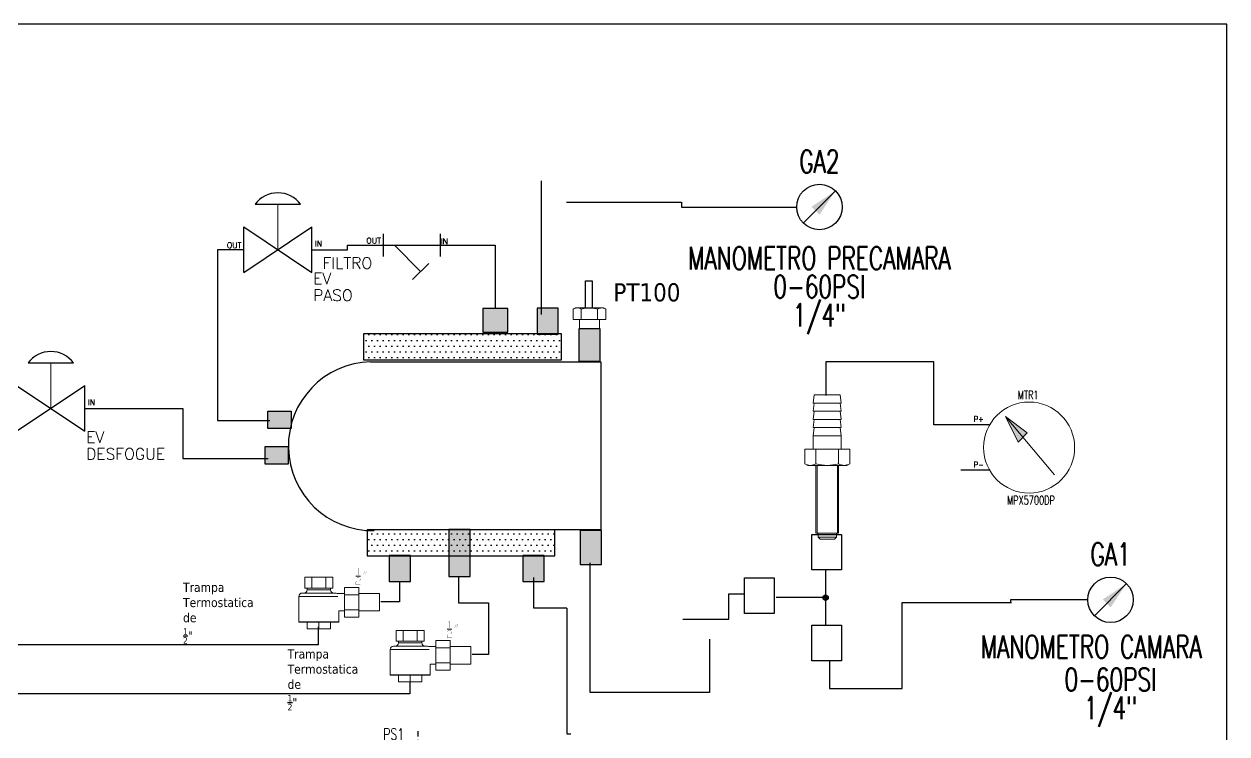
# Model space of a CAD drawing. Header units: millimetres. Extents: x 15 to 265, y 10 to 205.
# Drawn here: x 106.4 to 265, y 111.5 to 205 of the extents above; entities that cross this region are included whole.
import ezdxf
from ezdxf.enums import TextEntityAlignment as Align

# ---------------------------------------------------------------- set-up
doc = ezdxf.new("R2010")
doc.units = ezdxf.units.MM
for name, color, linetype in [('DESC', 250, 'Continuous'), ('SYMS', 7, 'Continuous'), ('TAGS', 250, 'Continuous'), ('TERMS', 123, 'Continuous'), ('WIRES', 7, 'Continuous')]:
    doc.layers.add(name, color=color, linetype=linetype)
doc.styles.get("Standard").update_dxf_attribs({"font": 'tahoma.ttf'})
doc.styles.add('WD', font='romans.shx')
pattern_1 = [(0, (56.22934, 28.32086), (0.375, 0.75), [0, -0.75])]

# ---------------------------------------------------------------- blocks, each defined once
blk = doc.blocks.new('HGVA1_DIAPHRAGM_VALVE2')
at = {"color": 7, "linetype": 'Continuous', "lineweight": 0, "ltscale": 3.2258}
for p, q in [((-0.25, 0.5), (0.25, 0.5)), ((0, 0), (0, 0.5))]:
    blk.add_line(p, q, dxfattribs=at)
for p, q in [((-0.375, -0.25), (-0.375, 0.25)), ((-0.375, -0.25), (0.375, 0.25)), ((-0.375, 0.25), (0.375, -0.25)), ((0.375, -0.25), (0.375, 0.25))]:
    blk.add_line(p, q)
at = {"ltscale": 25.4, "flags": 128}
blk.add_lwpolyline([(0.25, 0.5, 0.5), (-0.25, 0.5)], format="xyb", close=True, dxfattribs=at)
at = {"style": 'WD', "flags": 1}
for tag, p in [('INST', (-0.469, 0.748)), ('LOC', (-0.469, 0.587)), ('TAG1', (-0.469, 0.378))]:
    blk.add_attdef(tag, text='', height=0.125, dxfattribs=at).set_placement(p, align=Align.RIGHT)
at = {"style": 'WD'}
blk.add_attdef('XREF', text='', height=0.0625, rotation=0.0625, dxfattribs=at).set_placement((0.518, 0.271), align=Align.TOP_CENTER)
blk.add_attdef('TERM01', text='', height=0.0625, dxfattribs=at).set_placement((-0.399, 0.018), align=Align.RIGHT)
for tag, p, height in [('X4TERM01', (-0.375, 0), 0.005), ('X1TERM02', (0.375, 0), 0.005), ('TERM02', (0.406, 0.036), 0.0625), ('RATING1', (0.388, -0.162), 0.125), ('DESC1', (0.388, -0.378), 0.125), ('DESC2', (0.388, -0.562), 0.125), ('DESC3', (0.388, -0.752), 0.125), ('WDTAGALT', (0.388, -0.907), 0.125)]:
    blk.add_attdef(tag, p, '', height=height, dxfattribs=at)
at = {"style": 'WD', "flags": 1}
for tag, p in [('WDTYPE', (-0.154, -0.127)), ('FAMILY', (-0.143, -0.17)), ('CAT', (-0.143, -0.215)), ('MFG', (-0.141, -0.246)), ('ASSYCODE', (-0.113, -0.275))]:
    blk.add_attdef(tag, text='', height=0.01, dxfattribs=at).set_placement(p, align=Align.CENTER)
blk = doc.blocks.new('HVL1_PRESS_SW')
for p, q in [((0.094, 0.222), (0.094, 0.282)), ((0.094, 0.125), (0.094, 0.188)), ((-0.031, -0.126), (-0.031, 0.125)), ((-0.031, 0.125), (0.219, 0.125)), ((0.061, 0.005), (0.198, 0.04)), ((0.219, 0.125), (0.219, -0.126)), ((0.219, -0.126), (-0.031, -0.126)), ((0.135, -0.126), (0.052, -0.167)), ((0.052, -0.167), (0.135, -0.209)), ((0.135, -0.209), (0.052, -0.251)), ((0.052, -0.251), (0.135, -0.293))]:
    blk.add_line(p, q)
for centre in [(0.032, 0), (0.156, 0.063), (0.156, -0.063)]:
    blk.add_circle(centre, 0.0314)
at = {"style": 'WD', "width": 0.7}
for tag, height, p in [('INST', 0.125, (-0.062, 0.5)), ('LOC', 0.125, (-0.062, 0.344)), ('TAG1', 0.125, (-0.062, 0.188)), ('TERM01', 0.0625, (-0.062, 0.031)), ('DESC1', 0.125, (-0.062, -0.281)), ('RATING1', 0.125, (0.775, -0.281)), ('DESC2', 0.125, (-0.062, -0.438)), ('DESC3', 0.125, (-0.062, -0.594)), ('WDTAGALT', 0.125, (-0.062, -0.75))]:
    blk.add_attdef(tag, text='', height=height, dxfattribs=at).set_placement(p, align=Align.RIGHT)
at = {"style": 'WD'}
for tag, p, height, flags in [('X2TERM04', (0.094, 0.281), 0.005, 1), ('WDBLKNAM', (0.405, 0.344), 0.01, 9), ('FAMILY', (0.406, 0.312), 0.01, 9), ('X4TERM01', (0, 0), 0.005, 1), ('WDTYPE', (0.062, 0.062), 0.01, 1), ('X1TERM02', (0.187, 0.063), 0.005, 1), ('X1TERM03', (0.187, -0.063), 0.005, 1)]:
    blk.add_attdef(tag, p, '', height=height, dxfattribs=dict(at, flags=flags))
at = {"style": 'WD', "width": 0.7}
for tag, p in [('TERM04', (0.125, 0.25)), ('TERM02', (0.25, 0.094)), ('TERM03', (0.25, -0.031))]:
    blk.add_attdef(tag, p, '', height=0.0625, dxfattribs=at)
at = {"linetype": 'Continuous', "style": 'WD', "flags": 9}
for tag, p in [('CAT', (0.406, 0.281)), ('ASSYCODE', (0.406, 0.219)), ('MFG', (0.406, 0.25))]:
    blk.add_attdef(tag, p, '', height=0.01, dxfattribs=at)
at = {"style": 'WD', "width": 0.7}
blk.add_attdef('TERM05', text='', height=0.0625, dxfattribs=at).set_placement((0.125, -0.406), align=Align.CENTER)
at = {"style": 'WD'}
blk.add_attdef('XREF', (0.281, -0.375), '', height=0.0625, dxfattribs=at)
blk = doc.blocks.new('HST1_STRAINER_Y_TYPE')
at = {"ltscale": 3.2258}
for p, q in [((0, 0.125), (0, -0.125)), ((0.625, 0.125), (0.625, -0.125)), ((0, 0), (0.625, 0)), ((0.125, 0), (0.412, -0.287)), ((0.324, -0.376), (0.501, -0.199))]:
    blk.add_line(p, q, dxfattribs=at)
at = {"style": 'WD', "flags": 1}
for tag, height, p in [('INST', 0.125, (0.33, 0.71)), ('LOC', 0.125, (0.306, 0.549)), ('TAG1', 0.125, (0.324, 0.34)), ('FAMILY', 0.01, (1.09, 0.044)), ('CAT', 0.01, (1.09, -0.001)), ('WDTYPE', 0.01, (1.102, -0.093)), ('MFG', 0.01, (1.092, -0.032)), ('ASSYCODE', 0.01, (1.12, -0.061))]:
    blk.add_attdef(tag, text='', height=height, dxfattribs=at).set_placement(p, align=Align.CENTER)
at = {"style": 'WD'}
for tag, height, p in [('WDTAGALT', 0.125, (0.035, 0.2)), ('TERM01', 0.0625, (-0.024, 0.018))]:
    blk.add_attdef(tag, text='', height=height, dxfattribs=at).set_placement(p, align=Align.RIGHT)
for tag, p, height in [('RATING1', (0.6, 0.18), 0.125), ('X4TERM01', (0, 0), 0.005), ('X1TERM03', (0.625, 0), 0.005), ('TERM03', (0.632, 0.013), 0.0625), ('DESC1', (-0.666, -0.258), 0.125), ('DESC2', (-0.666, -0.442), 0.125), ('X8TERM02', (0.412, -0.287), 0.005), ('TERM02', (0.447, -0.365), 0.0625), ('DESC3', (-0.666, -0.632), 0.125)]:
    blk.add_attdef(tag, p, '', height=height, dxfattribs=at)
blk.add_attdef('XREF', text='', height=0.0625, rotation=0.0625, dxfattribs=at).set_placement((0.649, -0.434), align=Align.TOP_CENTER)
blk = doc.blocks.new('HME1_PRESS_M')
blk.add_line((0.0361, -0.0879), (0.2129, 0.0889))
blk.add_circle((0.125, 0), 0.125)
blk.add_solid([(0.0821, 0.0015), (0.1255, -0.0419), (0.2129, 0.0889)])
at = {"style": 'WD', "width": 0.7}
for tag, p in [('INST', (0.125, 0.5)), ('LOC', (0.125, 0.3438)), ('TAG1', (0.125, 0.1875)), ('DESC1', (0.125, -0.3438)), ('DESC2', (0.125, -0.5)), ('DESC3', (0.125, -0.6562)), ('WDTAGALT', (0.125, -0.8125))]:
    blk.add_attdef(tag, text='', height=0.125, dxfattribs=at).set_placement(p, align=Align.CENTER)
blk.add_attdef('TERM01', text='', height=0.0625, dxfattribs=at).set_placement((-0.0322, 0.0313), align=Align.RIGHT)
at = {"style": 'WD'}
for tag, p, height, flags in [('WDTYPE', (0.0625, 0.0625), 0.01, 1), ('X4TERM01', (0, 0), 0.005, 1), ('WDBLKNAM', (0.1342, 0.0008), 0.01, 9), ('X1TERM02', (0.248, 0), 0.005, 1), ('FAMILY', (0.1303, -0.0348), 0.01, 9)]:
    blk.add_attdef(tag, p, '', height=height, dxfattribs=dict(at, flags=flags))
at = {"style": 'WD', "width": 0.7}
for tag, p, height in [('TERM02', (0.2803, 0.0313), 0.0625), ('RATING1', (0.2812, -0.1875), 0.125)]:
    blk.add_attdef(tag, p, '', height=height, dxfattribs=at)
at = {"style": 'WD'}
blk.add_attdef('XREF', text='', height=0.0625, dxfattribs=at).set_placement((-0.0312, -0.125), align=Align.RIGHT)
at = {"linetype": 'Continuous', "style": 'WD', "flags": 9}
for tag, p in [('CAT', (0.1303, -0.066)), ('MFG', (0.1283, -0.0855)), ('ASSYCODE', (0.1305, -0.1028))]:
    blk.add_attdef(tag, p, '', height=0.01, dxfattribs=at)
blk = doc.blocks.new('WDDOT')
for radius in [0.03, 0.0187, 0.00929]:
    blk.add_circle((0, 0), radius)
blk = doc.blocks.new('T')
for points in [[(12.444, 6.429), (12.77, 6.429), (12.77, 6.038), (12.444, 6.038)], [(13.182, 5.908), (13.508, 5.908), (13.508, 5.518), (13.182, 5.518)], [(12.444, 5.431), (12.77, 5.431), (12.77, 5.041), (12.444, 5.041)]]:
    blk.add_lwpolyline(points, close=True)
at = {"layer": 'WIRES'}
for p, q in [((12.618, 5.431), (12.618, 6.038)), ((12.618, 5.735), (13.161, 5.735))]:
    blk.add_line(p, q, dxfattribs=at)
at = {"layer": 'SYMS'}
blk.add_blockref('WDDOT', (12.618, 5.735), dxfattribs=at)
blk = doc.blocks.new('HMT1_DIFFERENTIAL_PRESSURE_GAUGE')
blk.add_hatch(color=7).paths.add_polyline_path([(-0.26, 0.34), (-0.12, 0.06), (-0.02, 0.16)])
at = {"color": 7, "linetype": 'Continuous', "lineweight": 0, "ltscale": 645.15999}
for p, q in [((-0.26, 0.34), (0.28, -0.3)), ((-0.26, 0.34), (-0.12, 0.06)), ((-0.26, 0.34), (-0.02, 0.16)), ((-0.12, 0.06), (-0.02, 0.16))]:
    blk.add_line(p, q, dxfattribs=at)
for p, q in [((-0.437, 0.25), (-0.75, 0.25)), ((-0.437, -0.25), (-0.75, -0.25))]:
    blk.add_line(p, q)
at = {"color": 255, "linetype": 'Continuous', "lineweight": 0, "ltscale": 25.4, "flags": 128}
blk.add_lwpolyline([(-0.26, 0.34), (-0.12, 0.06), (-0.02, 0.16)], close=True, dxfattribs=at)
at = {"color": 7, "linetype": 'Continuous', "lineweight": 0, "ltscale": 645.15999}
blk.add_circle((0, 0), 0.5, dxfattribs=at)
at = {"style": 'WD', "width": 0.7}
for tag, p in [('INST', (-0.01, 0.781)), ('LOC', (-0.01, 0.656)), ('TAG1', (-0.01, 0.531)), ('DESC1', (0.021, -0.625)), ('DESC2', (0.021, -0.75)), ('DESC3', (0.021, -0.875)), ('WDTAGALT', (0.021, -1))]:
    blk.add_attdef(tag, text='', height=0.0938, dxfattribs=at).set_placement(p, align=Align.CENTER)
for tag, p in [('TERM01', (-0.5, 0.281)), ('TERM02', (-0.5, -0.219))]:
    blk.add_attdef(tag, text='', height=0.0625, dxfattribs=at).set_placement(p, align=Align.RIGHT)
at = {"style": 'WD'}
for tag, p, height, flags in [('X4TERM01', (-0.75, 0.25), 0.005, 1), ('X1TERM03', (0.5, 0), 0.005, 1), ('FAMILY', (-0.208, -0.062), 0.01, 9), ('X4TERM02', (-0.75, -0.25), 0.005, 1), ('WDBLKNAM', (-0.209, -0.188), 0.01, 9)]:
    blk.add_attdef(tag, p, '', height=height, dxfattribs=dict(at, flags=flags))
at = {"style": 'WD', "width": 0.7}
for tag, p, height in [('TERM03', (0.531, 0.031), 0.0625), ('RATING1', (0.469, -0.375), 0.0938)]:
    blk.add_attdef(tag, p, '', height=height, dxfattribs=at)
at = {"linetype": 'Continuous', "style": 'WD', "flags": 9}
for tag, p in [('CAT', (-0.208, -0.094)), ('MFG', (-0.208, -0.125)), ('ASSYCODE', (-0.208, -0.156))]:
    blk.add_attdef(tag, p, '', height=0.01, dxfattribs=at)
at = {"flags": 1}
blk.add_attdef('WDTYPE', (-0.219, -0.25), '', height=0.01, dxfattribs=at)
at = {"style": 'WD'}
blk.add_attdef('XREF', text='', height=0.0625, dxfattribs=at).set_placement((-0.438, -0.406), align=Align.RIGHT)
blk = doc.blocks.new('Trampo')
for points in [[(117.18, 260.47), (116.16, 260.47), (116.16, 260.53), (116.64, 260.53), (116.64, 263.49), (116.17, 263.03), (116.12, 263.08), (116.65, 263.61), (116.7, 263.61), (116.7, 260.53), (117.18, 260.53)], [(119.73, 262.17), (119, 260.7), (118.92, 260.75), (119.65, 262.2)], [(120.48, 262.17), (119.73, 260.7), (119.65, 260.75), (120.39, 262.2)], [(117.75, 258.35), (117.2, 257.8), (116.17, 257.8), (115.68, 257.31), (115.68, 256.33), (117.7, 256.33), (117.7, 256.27), (115.61, 256.27), (115.61, 257.34), (116.16, 257.87), (117.18, 257.87), (117.66, 258.37), (117.66, 258.86), (117.18, 259.34), (116.17, 259.34), (115.68, 258.85), (115.63, 258.9), (116.16, 259.43), (117.2, 259.43), (117.75, 258.88)]]:
    blk.add_hatch(color=7).paths.add_polyline_path(points)
at = {"color": 7, "linetype": 'Continuous', "lineweight": 15}
for points in [[(93.14, 259.47), (105.47, 259.47), (105.47, 254.69), (93.14, 254.69)], [(93.14, 254.69), (93.14, 259.47), (93.14, 259.47)], [(96.24, 254.69), (96.24, 259.47), (96.24, 259.47)], [(102.39, 254.69), (102.39, 259.47), (102.39, 259.47)], [(116.95, 255.02), (110.68, 255.02), (110.68, 241.9), (116.95, 241.9)], [(116.95, 255.02), (116.95, 241.9), (116.95, 241.9)], [(90.48, 251.05), (90.48, 239.82), (90.48, 239.82)], [(91.97, 252.49), (106.66, 252.49), (106.66, 252.49)], [(94.17, 254.69), (94.17, 253.97), (94.17, 253.97)], [(104.46, 253.97), (104.46, 254.69), (104.46, 254.69)], [(110.68, 252.31), (107.39, 252.31), (107.39, 252.31)], [(116.95, 251.77), (110.68, 251.77), (110.68, 251.77)], [(126.1, 252.31), (116.95, 252.31), (116.95, 252.31)], [(126.1, 252.31), (126.1, 244.62), (126.1, 244.62)], [(108.15, 239.82), (108.15, 244.62), (108.15, 244.62)], [(108.15, 244.62), (110.68, 244.62), (110.68, 244.62)], [(116.95, 245.16), (110.68, 245.16), (110.68, 245.16)], [(116.95, 244.62), (126.1, 244.62), (126.1, 244.62)], [(107.93, 239.65), (90.7, 239.65), (90.7, 239.65)], [(104.46, 239.65), (104.46, 236.73), (94.17, 236.73), (94.17, 239.65)], [(99.3, 239.65), (99.3, 236.73), (99.3, 236.73)]]:
    blk.add_lwpolyline(points, dxfattribs=at)
at = {"color": 7, "linetype": 'Continuous', "lineweight": 20}
blk.add_lwpolyline([(115.59, 259.99), (117.71, 259.99), (117.71, 259.99)], dxfattribs=at)
at = {"color": 8, "linetype": 'Continuous', "lineweight": 15}
for points in [[(107.64, 251.05), (90.48, 251.05), (90.48, 251.05)], [(94.17, 253.97), (104.46, 253.97), (104.46, 253.97)], [(90.48, 239.82), (108.15, 239.82), (108.15, 239.82)]]:
    blk.add_lwpolyline(points, dxfattribs=at)
at = {"color": 7, "linetype": 'Continuous', "lineweight": 15}
for points in [[(91.94, 252.53), (91.14, 252.53), (90.48, 251.88), (90.48, 251.07)], [(92.66, 252.53), (93.48, 252.53), (94.12, 253.19), (94.12, 254)], [(104.46, 254), (104.46, 253.19), (105.12, 252.53), (105.92, 252.53)], [(107.36, 252.34), (107.12, 252.46), (106.89, 252.53), (106.64, 252.53)], [(90.48, 239.85), (90.48, 239.74), (90.56, 239.65), (90.68, 239.65)], [(107.92, 239.65), (108.02, 239.65), (108.1, 239.74), (108.1, 239.85)]]:
    blk.add_open_spline(points, degree=3, dxfattribs=at)
blk = doc.blocks.new('Acople Estriado')
at = {"color": 7, "linetype": 'Continuous', "lineweight": 15}
for p, q in [((6.8113, 5.6785), (6.7963, 5.6635)), ((6.7963, 5.6635), (6.7963, 5.6335)), ((6.9313, 5.6635), (6.7963, 5.6635)), ((6.8113, 5.6785), (6.9163, 5.6785)), ((6.9313, 5.6635), (6.9163, 5.6785)), ((6.9313, 5.6335), (6.9313, 5.6635)), ((6.7805, 5.6335), (6.7805, 5.1385)), ((6.7805, 5.6335), (6.9471, 5.6335)), ((6.9471, 5.1385), (6.9471, 5.6335)), ((6.7209, 5.1385), (6.6988, 5.1257)), ((6.6988, 5.1257), (6.6988, 5.0194)), ((6.7401, 5.1385), (6.7209, 5.1385)), ((6.8638, 5.1385), (6.7401, 5.1385)), ((6.7813, 5.1257), (6.7813, 5.0194)), ((6.9875, 5.1385), (6.8638, 5.1385)), ((6.9463, 5.1257), (6.9463, 5.0194)), ((7.0067, 5.1385), (6.9875, 5.1385)), ((7.0288, 5.1257), (7.0067, 5.1385)), ((7.0288, 5.1257), (7.0288, 5.0194)), ((6.6988, 5.0194), (6.7813, 5.0194)), ((6.7611, 5.0194), (6.7611, 4.9219)), ((6.7813, 5.0194), (6.9463, 5.0194)), ((6.9463, 5.0194), (7.0288, 5.0194)), ((6.9666, 4.9219), (6.9666, 5.0194)), ((6.7611, 4.9219), (6.7686, 4.8619)), ((6.8638, 4.9219), (6.7611, 4.9219)), ((6.7611, 4.8619), (6.7686, 4.8019)), ((6.8638, 4.8619), (6.7611, 4.8619)), ((6.9666, 4.9219), (6.8638, 4.9219)), ((6.9666, 4.8619), (6.8638, 4.8619)), ((6.9591, 4.8619), (6.9666, 4.9219)), ((6.9591, 4.8019), (6.9666, 4.8619)), ((6.7611, 4.8019), (6.7686, 4.7419)), ((6.8638, 4.8019), (6.7611, 4.8019)), ((6.9666, 4.8019), (6.8638, 4.8019)), ((6.9591, 4.7419), (6.9666, 4.8019)), ((6.7611, 4.7419), (6.7686, 4.6819)), ((6.8638, 4.7419), (6.7611, 4.7419)), ((6.7611, 4.6819), (6.7686, 4.6219)), ((6.8638, 4.6819), (6.7611, 4.6819)), ((6.9666, 4.7419), (6.8638, 4.7419)), ((6.9666, 4.6819), (6.8638, 4.6819)), ((6.9591, 4.6819), (6.9666, 4.7419)), ((6.9591, 4.6219), (6.9666, 4.6819)), ((6.8638, 4.6219), (6.7686, 4.6219)), ((6.9591, 4.6219), (6.8638, 4.6219))]:
    blk.add_line(p, q, dxfattribs=at)
at = {"color": 7, "linetype": 'Continuous', "lineweight": 0}
for p, q in [((6.7896, 5.6335), (6.7896, 5.1385)), ((6.9381, 5.6335), (6.9381, 5.1385))]:
    blk.add_line(p, q, dxfattribs=at)
at = {"color": 7, "linetype": 'Continuous', "lineweight": 15}
for points, knots in [([(6.6988, 5.1257), (6.7056, 5.1296), (6.7124, 5.1328), (6.7261, 5.1373), (6.733, 5.1385), (6.7401, 5.1385)], [0, 0, 0, 0, 0.5, 0.5, 1, 1, 1, 1]), ([(6.7401, 5.1385), (6.7436, 5.1385), (6.7471, 5.1382), (6.754, 5.137), (6.7575, 5.1362), (6.7678, 5.1328), (6.7746, 5.1296), (6.7813, 5.1257)], [0, 0, 0, 0, 0.25, 0.25, 0.5, 0.5, 1, 1, 1, 1]), ([(6.8638, 5.1385), (6.8498, 5.1385), (6.8357, 5.1373), (6.8082, 5.1328), (6.7947, 5.1296), (6.7813, 5.1257)], [0, 0, 0, 0, 0.5, 0.5, 1, 1, 1, 1]), ([(6.9463, 5.1257), (6.9329, 5.1296), (6.9191, 5.1328), (6.8916, 5.1373), (6.8777, 5.1385), (6.8638, 5.1385)], [0, 0, 0, 0, 0.5, 0.5, 1, 1, 1, 1]), ([(6.9463, 5.1257), (6.953, 5.1296), (6.9598, 5.1328), (6.9736, 5.1373), (6.9805, 5.1385), (6.9875, 5.1385)], [0, 0, 0, 0, 0.5, 0.5, 1, 1, 1, 1]), ([(6.9875, 5.1385), (6.991, 5.1385), (6.9946, 5.1382), (7.0015, 5.137), (7.005, 5.1362), (7.0153, 5.1328), (7.0221, 5.1296), (7.0288, 5.1257)], [0, 0, 0, 0, 0.25, 0.25, 0.5, 0.5, 1, 1, 1, 1])]:
    blk.add_open_spline(points, degree=3, knots=knots, dxfattribs=at)
blk = doc.blocks.new('PT100')
at = {"color": 7, "linetype": 'Continuous', "lineweight": 15}
for p, q in [((12.633, 10.919), (12.526, 10.919)), ((12.526, 10.919), (12.526, 10.837)), ((12.645, 10.897), (12.633, 10.919)), ((12.645, 10.878), (12.645, 10.897)), ((12.526, 10.857), (12.429, 10.857)), ((12.633, 10.837), (12.526, 10.837)), ((12.526, 10.837), (12.526, 10.672)), ((12.645, 10.754), (12.645, 10.878)), ((12.429, 10.652), (12.526, 10.652)), ((12.633, 10.672), (12.526, 10.672)), ((12.526, 10.672), (12.526, 10.589)), ((12.645, 10.631), (12.645, 10.754)), ((12.633, 10.589), (12.526, 10.589)), ((12.633, 10.589), (12.645, 10.612)), ((12.645, 10.612), (12.645, 10.631))]:
    blk.add_line(p, q, dxfattribs=at)
blk.add_lwpolyline([(12.642, 10.794), (12.922, 10.794), (12.922, 10.726), (12.642, 10.726)], close=True)
for points, knots in [([(12.633, 10.919), (12.637, 10.913), (12.64, 10.906), (12.644, 10.892), (12.645, 10.885), (12.645, 10.878)], [0, 0, 0, 0, 0.5, 0.5, 1, 1, 1, 1]), ([(12.645, 10.878), (12.645, 10.875), (12.645, 10.871), (12.644, 10.864), (12.643, 10.861), (12.64, 10.85), (12.637, 10.844), (12.633, 10.837)], [0, 0, 0, 0, 0.25, 0.25, 0.5, 0.5, 1, 1, 1, 1]), ([(12.645, 10.754), (12.645, 10.768), (12.644, 10.782), (12.64, 10.81), (12.637, 10.824), (12.633, 10.837)], [0, 0, 0, 0, 0.5, 0.5, 1, 1, 1, 1]), ([(12.633, 10.672), (12.637, 10.685), (12.64, 10.699), (12.644, 10.727), (12.645, 10.74), (12.645, 10.754)], [0, 0, 0, 0, 0.5, 0.5, 1, 1, 1, 1]), ([(12.633, 10.672), (12.637, 10.665), (12.64, 10.658), (12.644, 10.645), (12.645, 10.638), (12.645, 10.631)], [0, 0, 0, 0, 0.5, 0.5, 1, 1, 1, 1]), ([(12.645, 10.631), (12.645, 10.627), (12.645, 10.624), (12.644, 10.617), (12.643, 10.613), (12.64, 10.603), (12.637, 10.596), (12.633, 10.589)], [0, 0, 0, 0, 0.25, 0.25, 0.5, 0.5, 1, 1, 1, 1])]:
    blk.add_open_spline(points, degree=3, knots=knots, dxfattribs=at)

msp = doc.modelspace()

# ---------------------------------------------------------------- hatches: boundary and pattern name
h = msp.add_hatch(color=256)
h.dxf.hatch_style = 1
h.paths.add_polyline_path([(170.19, 167.53), (166.87, 167.53), (166.87, 164.4), (170.19, 164.4)])
h = msp.add_hatch(color=256)
h.dxf.hatch_style = 1
h.paths.add_polyline_path([(182.51, 138.27), (179.72, 138.27), (179.72, 133.79), (182.51, 133.79)])
h.paths.add_polyline_path([(179.55, 164.84), (179.55, 160.56), (182.35, 160.56), (182.35, 164.84)])
h.paths.add_polyline_path([(176.81, 167.56), (174.02, 167.56), (174.02, 164.17), (176.81, 164.17)])
h = msp.add_hatch()
h.set_pattern_fill('DOTS', color=256, scale=12)
h.set_pattern_definition(pattern_1)
h.paths.add_polyline_path([(151.15, 164.17), (151.15, 160.73), (177.26, 160.73), (177.26, 164.17)])
h = msp.add_hatch(color=256)
h.dxf.hatch_style = 1
h.paths.add_polyline_path([(141.58, 154), (138.53, 154), (138.53, 151.72), (141.48, 151.72, -0.009743), (141.58, 152.14)])
h = msp.add_hatch(color=256)
h.dxf.hatch_style = 1
h.paths.add_polyline_path([(141.2, 149.31), (138.15, 149.31), (138.15, 147.02), (141.2, 147.02)])
h = msp.add_hatch()
h.set_pattern_fill('DOTS', color=256, scale=12)
h.set_pattern_definition(pattern_1)
h.paths.add_polyline_path([(152.34, 138.33), (151.64, 138.36), (151.64, 134.92), (176.35, 134.92), (176.35, 138.33)])
h = msp.add_hatch(color=256)
h.dxf.hatch_style = 1
h.paths.add_polyline_path([(165.19, 138.33), (162.4, 138.33), (162.4, 134.92), (165.19, 134.92)])
h.paths.add_polyline_path([(165.19, 134.92), (162.4, 134.92), (162.4, 132.19), (165.19, 132.19)])
h = msp.add_hatch(color=256)
h.dxf.hatch_style = 1
h.paths.add_polyline_path([(157.32, 131.56), (157.32, 134.92), (154.53, 134.92), (154.53, 131.56)])
h.paths.add_polyline_path([(172.17, 131.56), (174.96, 131.56), (174.96, 134.92), (172.17, 134.92)])

# ---------------------------------------------------------------- linework, layer by layer
at = {"color": 7, "linetype": 'Continuous'}
for p, q in [((265, 205), (15, 205)), ((265, 10), (265, 205))]:
    msp.add_line(p, q, dxfattribs=at)
for p, q in [((150.85, 160.39), (150.85, 160.41)), ((152.08, 160.5), (152.09, 160.51)), ((152.08, 160.5), (152.08, 160.5)), ((152.09, 160.51), (182.42, 160.51)), ((182.42, 160.51), (182.42, 139.75)), ((182.42, 139.75), (182.42, 139.04)), ((182.42, 138.33), (152.34, 138.33)), ((182.42, 139.04), (182.42, 138.33))]:
    msp.add_line(p, q)
for points in [[(166.87, 164.4), (170.19, 164.4), (170.19, 167.53), (166.87, 167.53)], [(174.02, 164.14), (176.81, 164.14), (176.81, 167.56), (174.02, 167.56)], [(151.15, 160.73), (177.26, 160.73), (177.26, 164.17), (151.15, 164.17)], [(179.55, 160.56), (182.35, 160.56), (182.35, 164.84), (179.55, 164.84)], [(138.53, 154), (141.58, 154), (141.58, 151.72), (138.53, 151.72)], [(138.15, 149.31), (141.2, 149.31), (141.2, 147.02), (138.15, 147.02)], [(151.64, 134.92), (176.35, 134.92), (176.35, 138.36), (151.64, 138.36)], [(162.4, 132.19), (165.19, 132.19), (165.19, 138.4), (162.4, 138.4)], [(179.72, 133.79), (182.51, 133.79), (182.51, 138.27), (179.72, 138.27)], [(154.53, 131.56), (157.32, 131.56), (157.32, 134.98), (154.53, 134.98)], [(172.17, 131.56), (174.96, 131.56), (174.96, 134.98), (172.17, 134.98)]]:
    msp.add_lwpolyline(points, close=True)
msp.add_arc((152.36, 149.37), 11.13, 91.4356, 271.0609)
at = {"layer": 'WIRES'}
for p, q in [((174.56, 184.34, 28.89), (174.56, 166.71)), ((177.91, 181.53), (193.08, 181.53)), ((193.08, 181.53), (193.08, 180.89)), ((193.08, 180.89), (208.26, 180.89)), ((135.34, 175.26), (131.89, 175.26)), ((131.89, 175.26), (131.89, 152.77)), ((144.34, 175.26), (149.03, 175.26)), ((149.03, 175.26), (149.03, 175.85)), ((149.03, 175.85), (153.73, 175.85)), ((161.23, 175.85), (168.5, 175.85)), ((168.5, 175.85), (168.5, 167.61)), ((226.34, 160.51), (212.11, 160.51)), ((212.11, 160.51), (212.11, 156.06)), ((226.34, 152.19), (226.34, 160.51)), ((114.4, 154.35), (127.31, 154.35)), ((127.31, 154.35), (127.31, 147.75)), ((131.89, 152.77), (138.79, 152.77)), ((229.91, 152.19), (226.34, 152.19)), ((127.31, 147.75), (138.58, 147.75)), ((181.04, 116.89), (181.04, 134.01)), ((163.67, 132.19), (163.67, 128.74)), ((173.62, 128.02), (173.62, 132.07)), ((155.89, 131.56), (155.89, 128.88)), ((155.89, 128.88), (153.44, 128.88)), ((163.67, 128.74), (167.61, 128.74)), ((167.61, 128.74), (167.61, 121.9)), ((199.31, 126.57), (199.31, 129.93)), ((199.31, 129.93), (201.39, 129.93)), ((222.18, 117.44), (222.18, 128.78)), ((222.18, 128.78), (236.57, 128.78)), ((246.65, 129.13), (236.45, 129.13)), ((236.45, 129.13), (236.45, 128.78)), ((177.97, 128.02), (173.62, 128.02)), ((177.97, 128.02), (177.97, 111.45)), ((145.19, 123.2), (145.19, 125.55)), ((193.27, 126.57, 28.34), (199.31, 126.57)), ((196.75, 123.96), (196.75, 116.89)), ((145.19, 123.2), (82.83, 123.2)), ((167.61, 121.9), (165.47, 121.9)), ((212.59, 121.08), (212.59, 117.44)), ((157.25, 118.3), (157.25, 116.73)), ((212.59, 117.44), (222.18, 117.44)), ((156.51, 116.73), (90.66, 116.73)), ((157.25, 116.73), (156.51, 116.73)), ((196.75, 116.89), (181.04, 116.89)), ((177.97, 111.45), (178.46, 111.45))]:
    msp.add_line(p, q, dxfattribs=at)

# ---------------------------------------------------------------- block references
for name, p, xscale, yscale, zscale, rotation in [('PT100', (320.31, 3.71), 12.96, 12.96, 12.96, 90), ('Acople Estriado', (335.84, 239.33), 18, 18, 18, 180), ('T', (363.49, 198.23), 12, 12, 12, 180)]:
    msp.add_blockref(name, p, dxfattribs=dict(xscale=xscale, yscale=yscale, zscale=zscale, rotation=rotation))
at = {"xscale": 0.2988, "yscale": 0.2988, "zscale": 0.2988}
for p in [(115.57, 54.56), (127.62, 47.57)]:
    msp.add_blockref('Trampo', p, dxfattribs=at)
at = {"layer": 'SYMS'}
ref = msp.add_blockref('HME1_PRESS_M', (208.26, 180.89), dxfattribs=dict(at, xscale=24, yscale=24, zscale=24))
ref.add_attrib('TAG1', 'GA2', dxfattribs={"layer": 'TAGS', "height": 3, "style": 'WD', "width": 0.7}).set_placement((211.26, 185.39), align=Align.CENTER)
ref.add_attrib('DESC1', 'MANOMETRO PRECAMARA', dxfattribs={"layer": 'DESC', "height": 3, "style": 'WD', "width": 0.7}).set_placement((211.26, 172.64), align=Align.CENTER)
ref.add_attrib('DESC2', '0-60PSI', dxfattribs={"layer": 'DESC', "height": 3, "style": 'WD', "width": 0.7}).set_placement((211.26, 168.89), align=Align.CENTER)
ref.add_attrib('DESC3', '1/4"', dxfattribs={"layer": 'DESC', "height": 3, "style": 'WD', "width": 0.7}).set_placement((211.26, 165.14), align=Align.CENTER)
ref = msp.add_blockref('HGVA1_DIAPHRAGM_VALVE2', (139.84, 175.26), dxfattribs=dict(at, xscale=12, yscale=12, zscale=12))
ref.add_attrib('DESC1', 'EV', (144.5, 170.72), dxfattribs={"layer": 'DESC', "height": 1.5, "style": 'WD'})
ref.add_attrib('DESC2', 'PASO', (144.5, 168.51), dxfattribs={"layer": 'DESC', "height": 1.5, "style": 'WD'})
ref.add_attrib('TERM01', 'OUT', dxfattribs={"layer": 'TERMS', "height": 0.75, "style": 'WD'}).set_placement((135.05, 175.48), align=Align.RIGHT)
ref.add_attrib('TERM02', 'IN', (144.71, 175.69), dxfattribs={"layer": 'TERMS', "height": 0.75, "style": 'WD'})
ref = msp.add_blockref('HST1_STRAINER_Y_TYPE', (153.73, 175.85), dxfattribs=dict(at, xscale=12, yscale=12, zscale=12))
ref.add_attrib('DESC1', 'FILTRO', (145.73, 172.75), dxfattribs={"layer": 'DESC', "height": 1.5, "style": 'WD'})
ref.add_attrib('TERM01', 'OUT', dxfattribs={"layer": 'TERMS', "height": 0.75, "style": 'WD'}).set_placement((153.44, 176.07), align=Align.RIGHT)
ref.add_attrib('TERM03', 'IN', (161.32, 176.01), dxfattribs={"layer": 'TERMS', "height": 0.75, "style": 'WD'})
ref = msp.add_blockref('HGVA1_DIAPHRAGM_VALVE2', (109.9, 154.35), dxfattribs=dict(at, xscale=12, yscale=12, zscale=12))
ref.add_attrib('DESC1', 'EV ', (114.56, 149.81), dxfattribs={"layer": 'DESC', "height": 1.5, "style": 'WD'})
ref.add_attrib('DESC2', 'DESFOGUE', (114.56, 147.6), dxfattribs={"layer": 'DESC', "height": 1.5, "style": 'WD'})
ref.add_attrib('TERM01', 'OUT', dxfattribs={"layer": 'TERMS', "height": 0.75, "style": 'WD'}).set_placement((105.11, 154.57), align=Align.RIGHT)
ref.add_attrib('TERM02', 'IN', (114.78, 154.78), dxfattribs={"layer": 'TERMS', "height": 0.75, "style": 'WD'})
ref = msp.add_blockref('HMT1_DIFFERENTIAL_PRESSURE_GAUGE', (238.91, 149.19), dxfattribs=dict(at, xscale=12, yscale=12, zscale=12))
ref.add_attrib('DESC1', 'MPX5700DP', dxfattribs={"layer": 'DESC', "height": 1.126, "style": 'WD', "width": 0.7}).set_placement((239.16, 141.69), align=Align.CENTER)
ref.add_attrib('TAG1', 'MTR1', dxfattribs={"layer": 'TAGS', "height": 1.126, "style": 'WD', "width": 0.7}).set_placement((238.79, 155.56), align=Align.CENTER)
ref.add_attrib('TERM02', 'P-', dxfattribs={"layer": 'TERMS', "height": 0.75, "style": 'WD', "width": 0.7}).set_placement((232.91, 146.56), align=Align.RIGHT)
ref.add_attrib('TERM01', 'P+', dxfattribs={"layer": 'TERMS', "height": 0.75, "style": 'WD', "width": 0.7}).set_placement((232.91, 152.56), align=Align.RIGHT)
ref = msp.add_blockref('HME1_PRESS_M', (246.65, 129.13), dxfattribs=dict(at, xscale=24, yscale=24, zscale=24))
ref.add_attrib('TAG1', 'GA1', dxfattribs={"layer": 'TAGS', "height": 3, "style": 'WD', "width": 0.7}).set_placement((249.65, 133.63), align=Align.CENTER)
ref.add_attrib('DESC1', 'MANOMETRO CAMARA', dxfattribs={"layer": 'DESC', "height": 3, "style": 'WD', "width": 0.7}).set_placement((247.12, 121.44), align=Align.CENTER)
ref.add_attrib('DESC2', '0-60PSI', dxfattribs={"layer": 'DESC', "height": 3, "style": 'WD', "width": 0.7}).set_placement((249.65, 117.13), align=Align.CENTER)
ref.add_attrib('DESC3', '1/4"', dxfattribs={"layer": 'DESC', "height": 3, "style": 'WD', "width": 0.7}).set_placement((249.65, 113.38), align=Align.CENTER)
msp.add_blockref('WDDOT', (236.45, 128.78), dxfattribs=at)
ref = msp.add_blockref('HVL1_PRESS_SW', (157.24, 108.43), dxfattribs=dict(at, xscale=12, yscale=12, zscale=12))
ref.add_attrib('TAG1', 'PS1', dxfattribs={"layer": 'TAGS', "height": 1.5, "style": 'WD', "width": 0.7}).set_placement((156.49, 110.68), align=Align.RIGHT)
ref.add_attrib('DESC2', '20PSI', dxfattribs={"layer": 'DESC', "height": 1.5, "style": 'WD', "width": 0.7}).set_placement((156.49, 103.18), align=Align.RIGHT)
ref.add_attrib('DESC1', 'PRESOSTATO', dxfattribs={"layer": 'DESC', "height": 1.5, "style": 'WD', "width": 0.7}).set_placement((156.49, 105.06), align=Align.RIGHT)

# ---------------------------------------------------------------- texts
at = {"attachment_point": 1}
for s, insert, char_height in [('PT100', (184.09, 170.85), 2.4), ('\\A1;Trampa\\PTermostatica \\Pde {\\H0.7x;\\S1/2;}"', (127.34, 131.37), 1.2), ('\\A1;Trampa\\PTermostatica \\Pde {\\H0.7x;\\S1/2;}"', (141.13, 122.59), 1.2)]:
    msp.add_mtext_dynamic_manual_height_columns(s, width=1.9892, gutter_width=1, heights=[0], dxfattribs=dict(at, insert=insert, char_height=char_height))

doc.saveas('drawing.dxf')
